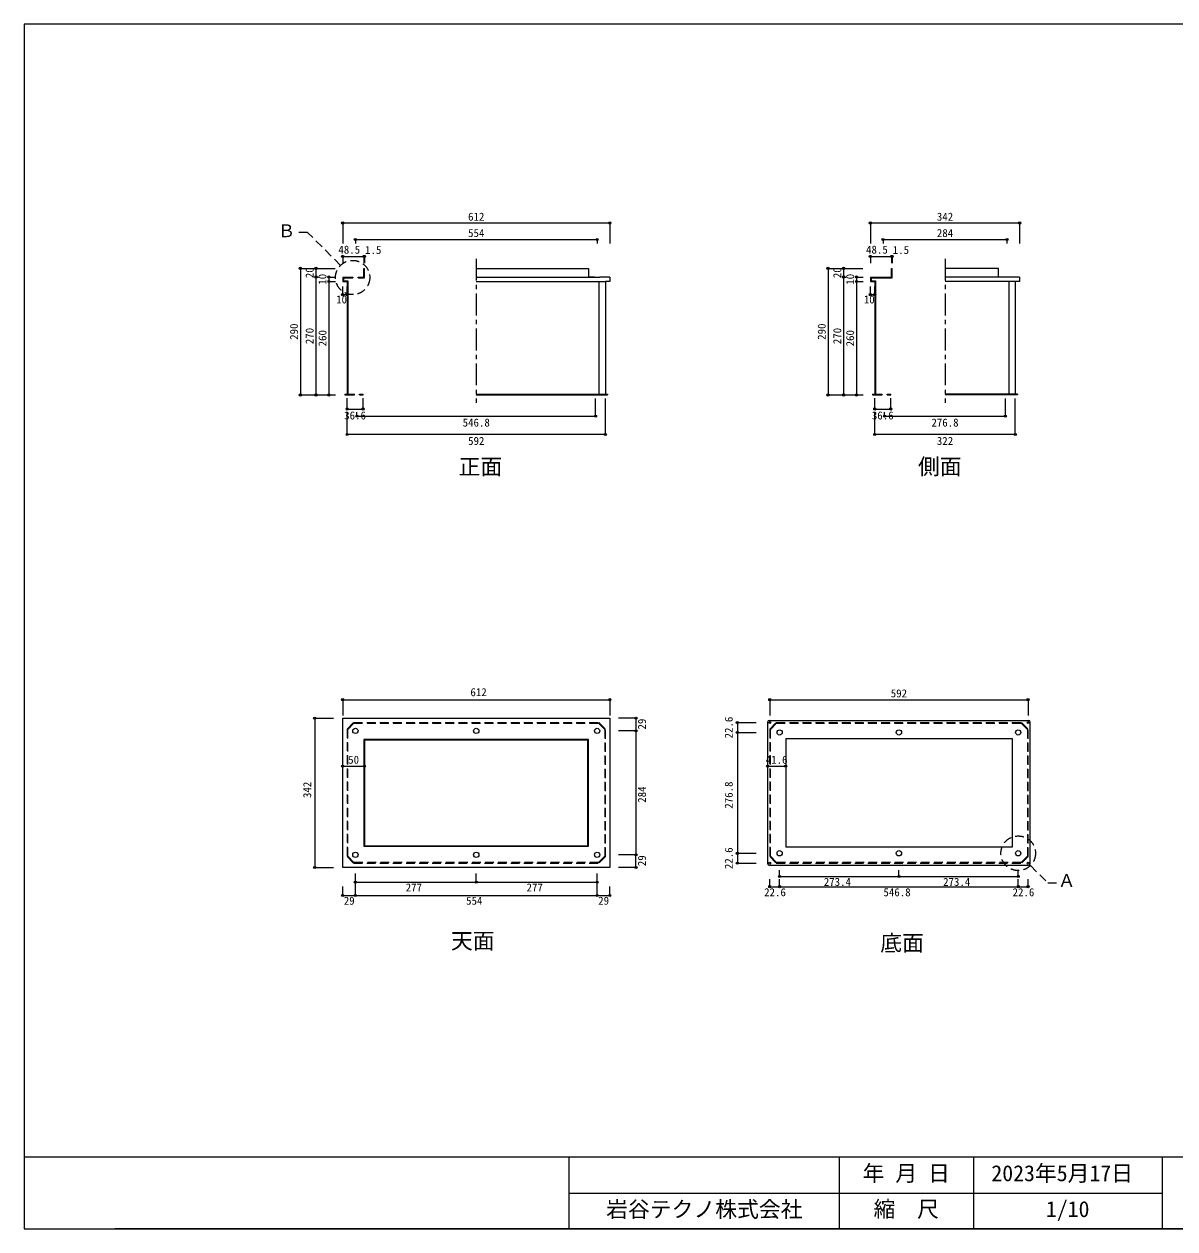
# Model space of a CAD drawing. Units: millimetres at full size, sheet at 1:10; some dimension numbers follow another scale. Extents: x -4472 to 3992, y -1263 to 1497.
# Drawn here: x -4472 to -1835, y -1263 to 1497 of the extents above; entities that cross this region are included whole.
import ezdxf
from ezdxf.enums import TextEntityAlignment as Align

# ---------------------------------------------------------------- set-up
doc = ezdxf.new("R2010")
doc.units = ezdxf.units.MM
doc.header["$LTSCALE"] = 10
doc.header["$PDMODE"] = 32
doc.header["$PDSIZE"] = 5
doc.linetypes.add('CHAIN1', pattern=[8, 5, -1, 1, -1])
doc.linetypes.add('DASHED2', pattern=[3, 2, -1])
for name, color, linetype in [('0-1_SUS', 7, 'Continuous'), ('0-9_SUS寸法', 3, 'Continuous'), ('0-F_図面枠', 7, 'Continuous'), ('3-8', 4, 'Continuous'), ('E-9_SUS寸法', 3, 'Continuous')]:
    doc.layers.add(name, color=color, linetype=linetype)
doc.styles.add('ＭＳ ゴシック', font='')
doc.styles.get('ＭＳ ゴシック').set_extended_font_data('MS Gothic')

msp = doc.modelspace()

# ---------------------------------------------------------------- linework, layer by layer
at = {"layer": '0-1_SUS'}
for p, q in [((-3741.72, 917.52), (-3718.72, 917.52)), ((-3740.22, 916.02), (-3718.72, 916.02)), ((-3718.72, 917.52), (-3718.72, 916.02)), ((-3706.72, 916.02), (-3706.72, 917.52)), ((-3693.22, 937.52), (-3691.72, 937.52)), ((-3435.72, 937.52), (-3178.22, 937.52)), ((-3435.72, 917.52), (-3152.72, 917.52)), ((-3164.72, 917.52), (-3178.32, 917.52)), ((-3178.22, 937.52), (-3178.22, 917.52)), ((-3129.72, 917.52), (-3152.72, 917.52)), ((-3129.72, 917.52), (-3129.72, 907.52)), ((-2532.49, 917.52), (-2483.99, 917.52)), ((-2530.99, 916.02), (-2509.49, 916.02)), ((-2530.99, 916.02), (-2530.99, 909.02)), ((-2509.49, 917.52), (-2509.49, 916.02)), ((-2509.49, 916.02), (-2497.49, 916.02)), ((-2497.49, 917.52), (-2497.49, 916.02)), ((-2497.49, 916.02), (-2482.49, 916.02)), ((-2483.99, 937.52), (-2482.49, 937.52)), ((-2483.99, 917.52), (-2483.99, 937.52)), ((-2482.49, 916.02), (-2482.49, 937.52)), ((-2240.49, 937.52), (-2361.49, 937.52)), ((-2235.49, 917.52), (-2361.49, 917.52)), ((-2238.99, 937.52), (-2240.49, 937.52)), ((-2238.99, 917.52), (-2238.99, 937.52)), ((-2190.49, 917.52), (-2238.99, 917.52)), ((-2190.49, 917.52), (-2190.49, 907.52)), ((-3731.72, 907.52), (-3731.72, 649.02)), ((-3435.72, 907.52), (-3139.72, 907.52)), ((-3154.72, 907.52), (-3154.72, 649.02)), ((-3129.72, 907.52), (-3139.72, 907.52)), ((-3139.72, 907.52), (-3139.72, 649.02)), ((-2190.49, 907.52), (-2361.49, 907.52)), ((-2215.49, 907.52), (-2215.49, 649.02)), ((-2200.49, 907.52), (-2200.49, 649.02)), ((-3736.72, 649.02), (-3731.72, 649.02)), ((-3730.22, 649.02), (-3715.12, 649.02)), ((-3715.12, 647.52), (-3715.12, 649.02)), ((-3703.12, 647.52), (-3695.12, 647.52)), ((-3695.12, 647.52), (-3695.12, 649.02)), ((-3435.72, 647.52), (-3134.72, 647.52)), ((-2527.49, 649.02), (-2522.49, 649.02)), ((-2520.99, 649.02), (-2505.89, 649.02)), ((-2505.89, 647.52), (-2505.89, 649.02)), ((-2493.89, 649.02), (-2485.89, 649.02)), ((-2493.89, 647.52), (-2493.89, 649.02)), ((-2493.89, 647.52), (-2485.89, 647.52)), ((-2485.89, 647.52), (-2485.89, 649.02)), ((-2195.49, 649.02), (-2361.49, 649.02)), ((-3741.72, -435.01), (-3741.72, -93.01)), ((-3741.72, -93.01), (-3678.82, -93.01)), ((-2768.12, -102.01), (-2768.12, -426.01)), ((-2764.12, -98.01), (-2170.12, -98.01)), ((-2166.12, -426.01), (-2166.12, -102.01)), ((-3679.47, -141.51), (-3693.22, -141.51)), ((-3691.72, -143.01), (-3691.72, -385.01)), ((-3679.47, -143.01), (-3691.72, -143.01)), ((-3178.22, -141.51), (-3679.47, -141.51)), ((-2726.52, -139.61), (-2726.52, -388.41)), ((-2726.52, -139.61), (-2207.72, -139.61)), ((-2207.72, -139.61), (-2207.72, -388.41)), ((-2207.72, -388.41), (-2726.52, -388.41)), ((-3675.24, -435.01), (-3741.72, -435.01)), ((-3129.72, -435.01), (-3675.24, -435.01)), ((-2764.12, -430.01), (-2170.12, -430.01))]:
    msp.add_line(p, q, dxfattribs=at)
at = {"layer": '0-1_SUS', "color": 4}
for p, q in [((-2497.49, 917.52), (-2487.49, 917.52)), ((-2225.49, 917.52), (-2235.49, 917.52))]:
    msp.add_line(p, q, dxfattribs=at)
at = {"layer": '0-1_SUS', "linetype": 'DASHED2'}
for p, q in [((-3716.1, -104.51), (-3155.34, -104.51)), ((-3155.34, -104.51), (-3141.22, -118.63)), ((-3154.72, -103.01), (-3139.72, -118.01)), ((-2763.12, -118.01), (-2748.12, -103.01)), ((-2761.62, -118.63), (-2747.5, -104.51)), ((-2748.12, -103.01), (-2186.12, -103.01)), ((-2747.5, -104.51), (-2186.75, -104.51)), ((-2186.75, -104.51), (-2172.62, -118.63)), ((-2186.12, -103.01), (-2171.12, -118.01)), ((-3731.72, -118.01), (-3731.72, -410.01)), ((-3141.22, -118.63), (-3141.22, -409.39)), ((-3139.72, -410.01), (-3139.72, -118.01)), ((-2763.12, -118.01), (-2763.12, -410.01)), ((-2761.62, -409.39), (-2761.62, -118.63)), ((-2172.62, -118.63), (-2172.62, -409.39)), ((-2171.12, -410.01), (-2171.12, -118.01)), ((-3731.72, -410.01), (-3716.72, -425.01)), ((-3716.1, -423.51), (-3730.22, -409.39)), ((-3141.22, -409.39), (-3155.34, -423.51)), ((-3139.72, -410.01), (-3154.72, -425.01)), ((-2763.12, -410.01), (-2748.12, -425.01)), ((-2747.5, -423.51), (-2761.62, -409.39)), ((-2172.62, -409.39), (-2186.75, -423.51)), ((-2171.12, -410.01), (-2186.12, -425.01)), ((-3716.72, -425.01), (-3154.72, -425.01)), ((-3155.34, -423.51), (-3716.1, -423.51)), ((-2748.12, -425.01), (-2186.12, -425.01)), ((-2186.75, -423.51), (-2747.5, -423.51))]:
    msp.add_line(p, q, dxfattribs=at)
at = {"layer": '0-1_SUS'}
for points in [[(-3741.72, 917.52), (-3741.72, 907.52), (-3731.72, 907.52)], [(-3740.22, 916.02), (-3740.22, 909.02), (-3730.22, 909.02), (-3730.22, 649.02)], [(-3706.72, 917.52), (-3693.22, 917.52), (-3693.22, 937.52)], [(-3706.72, 916.02), (-3691.72, 916.02), (-3691.72, 937.52)], [(-2532.49, 917.52), (-2532.49, 907.52), (-2522.49, 907.52), (-2522.49, 649.02)], [(-2530.99, 909.02), (-2520.99, 909.02), (-2520.99, 649.02)], [(-3736.72, 649.02), (-3736.72, 647.52), (-3715.12, 647.52)], [(-3703.12, 647.52), (-3703.12, 649.02), (-3695.12, 649.02)], [(-3435.72, 649.02), (-3134.72, 649.02), (-3134.72, 647.52)], [(-2527.49, 649.02), (-2527.49, 647.52), (-2505.89, 647.52)], [(-2195.49, 649.02), (-2195.49, 647.52), (-2361.49, 647.52)], [(-3678.82, -93.01), (-3129.72, -93.01), (-3129.72, -435.01)], [(-3693.22, -141.51), (-3693.22, -386.51), (-3675.57, -386.51), (-3178.22, -386.51), (-3178.22, -141.51)], [(-3691.72, -385.01), (-3675.57, -385.01), (-3179.72, -385.01), (-3179.72, -143.01), (-3679.47, -143.01)]]:
    msp.add_lwpolyline(points, dxfattribs=at)
at = {"layer": '0-1_SUS', "linetype": 'DASHED2'}
for points in [[(-3731.72, -118.01), (-3716.72, -103.01), (-3154.72, -103.01)], [(-3730.22, -409.39), (-3730.22, -118.63), (-3716.1, -104.51)]]:
    msp.add_lwpolyline(points, dxfattribs=at)
at = {"layer": '0-1_SUS'}
for centre, radius in [((-2763.12, -103.01), 2), ((-2171.12, -103.01), 2), ((-3712.72, -122.01), 6), ((-3435.72, -122.01), 6), ((-3158.72, -122.01), 6), ((-2740.52, -125.61), 6), ((-2467.12, -125.61), 6), ((-2193.72, -125.61), 6), ((-3712.72, -406.01), 6), ((-3435.72, -406.01), 6), ((-3158.72, -406.01), 6), ((-2740.52, -402.41), 6), ((-2467.12, -402.41), 6), ((-2193.72, -402.41), 6), ((-2763.12, -425.01), 2), ((-2171.12, -425.01), 2)]:
    msp.add_circle(centre, radius, dxfattribs=at)
for centre, start, end in [((-2764.12, -102.01), 90, 180), ((-2170.12, -102.01), 0, 90), ((-2764.12, -426.01), 180, 270), ((-2170.12, -426.01), 270, 0)]:
    msp.add_arc(centre, 4, start, end, dxfattribs=at)
at = {"layer": '0-9_SUS寸法'}
for p, q in [((-3741.72, 1041.25), (-3741.72, 994.23)), ((-3129.72, 1041.25), (-3129.72, 994.23)), ((-2532.49, 1041.25), (-2532.49, 994.23)), ((-2190.49, 1041.25), (-2190.49, 994.23)), ((-3712.72, 1003.74), (-3712.72, 994.23)), ((-3158.72, 1003.74), (-3158.72, 994.23)), ((-2503.49, 1003.74), (-2503.49, 994.23)), ((-2219.49, 1003.74), (-2219.49, 994.23)), ((-3741.72, 964.85), (-3741.72, 949.48)), ((-3693.22, 964.85), (-3693.22, 949.48)), ((-3691.72, 964.85), (-3691.72, 949.48)), ((-2532.49, 964.85), (-2532.49, 949.48)), ((-2483.99, 964.85), (-2483.99, 949.48)), ((-2482.49, 964.85), (-2482.49, 949.48)), ((-3838.72, 937.52), (-3758.91, 937.52)), ((-3803.05, 937.52), (-3758.91, 937.52)), ((-3803.05, 917.52), (-3797.48, 917.52)), ((-3773.49, 917.52), (-3758.41, 917.52)), ((-3773.49, 917.52), (-3758.91, 917.52)), ((-2629.48, 937.52), (-2549.67, 937.52)), ((-2593.81, 937.52), (-2549.67, 937.52)), ((-2593.81, 917.52), (-2588.24, 917.52)), ((-2564.25, 917.52), (-2549.18, 917.52)), ((-2564.25, 917.52), (-2549.67, 917.52)), ((-3773.49, 907.52), (-3758.41, 907.52)), ((-3773.49, 907.52), (-3758.41, 907.52)), ((-3741.72, 877.37), (-3741.72, 896.2)), ((-3731.72, 877.37), (-3731.72, 896.2)), ((-2564.25, 907.52), (-2549.18, 907.52)), ((-2564.25, 907.52), (-2549.18, 907.52)), ((-2532.49, 877.37), (-2532.49, 896.2)), ((-2522.49, 877.37), (-2522.49, 896.2)), ((-3838.72, 647.52), (-3758.91, 647.52)), ((-3803.05, 647.52), (-3758.41, 647.52)), ((-3773.49, 647.52), (-3758.41, 647.52)), ((-3731.72, 615.15), (-3731.72, 640.36)), ((-3695.12, 615.15), (-3695.12, 640.36)), ((-3162.32, 598.82), (-3162.32, 639.35)), ((-3139.72, 556.8), (-3139.72, 639.35)), ((-2629.48, 647.52), (-2549.67, 647.52)), ((-2593.81, 647.52), (-2549.18, 647.52)), ((-2564.25, 647.52), (-2549.18, 647.52)), ((-2522.49, 615.15), (-2522.49, 640.36)), ((-2485.89, 615.15), (-2485.89, 640.36)), ((-2223.09, 598.82), (-2223.09, 639.35)), ((-2200.49, 556.8), (-2200.49, 639.35)), ((-3731.72, 556.8), (-3731.72, 607.95)), ((-3709.12, 598.82), (-3709.12, 608.33)), ((-2522.49, 556.8), (-2522.49, 607.95)), ((-2499.89, 598.82), (-2499.89, 608.33)), ((-3741.72, -50.74), (-3741.72, -87.03)), ((-3129.72, -50.74), (-3129.72, -87.03)), ((-2763.12, -50.74), (-2763.12, -87.03)), ((-2171.12, -50.74), (-2171.12, -87.03)), ((-3805.93, -93.01), (-3762.95, -93.01)), ((-3069.75, -93.01), (-3109.81, -93.01)), ((-2837.33, -103.01), (-2794.36, -103.01)), ((-3069.75, -122.01), (-3109.81, -122.01)), ((-2837.33, -125.61), (-2794.36, -125.61)), ((-3069.75, -406.01), (-3109.81, -406.01)), ((-2837.33, -402.41), (-2794.36, -402.41)), ((-3805.93, -435.01), (-3762.95, -435.01)), ((-3069.75, -435.01), (-3109.81, -435.01)), ((-2837.33, -425.01), (-2794.36, -425.01)), ((-2740.52, -455.54), (-2740.52, -441.15)), ((-2467.12, -455.54), (-2467.12, -441.15)), ((-2193.72, -455.54), (-2193.72, -441.15)), ((-3712.72, -468.67), (-3712.72, -449.08)), ((-3712.72, -499.06), (-3712.72, -468.67)), ((-3435.72, -468.67), (-3435.72, -449.08)), ((-3158.72, -468.67), (-3158.72, -449.08)), ((-3158.72, -499.06), (-3158.72, -468.67)), ((-2763.12, -479.04), (-2763.12, -461.9)), ((-2740.52, -479.04), (-2740.52, -461.9)), ((-2193.72, -479.04), (-2193.72, -461.9)), ((-2171.12, -479.04), (-2171.12, -461.9)), ((-3741.72, -499.06), (-3741.72, -478.67)), ((-3129.72, -499.06), (-3129.72, -478.67))]:
    msp.add_line(p, q, dxfattribs=at)
at = {"layer": '0-9_SUS寸法', "color": 4}
for p, q in [((-2190.49, 1041.25), (-2532.49, 1041.25)), ((-2503.49, 1003.74), (-2219.49, 1003.74)), ((-3741.72, 964.85), (-3693.22, 964.85)), ((-3693.22, 964.85), (-3691.72, 964.85)), ((-2532.49, 964.85), (-2483.99, 964.85)), ((-2483.99, 964.85), (-2482.49, 964.85)), ((-3838.72, 937.52), (-3838.72, 647.52)), ((-3803.05, 937.52), (-3803.05, 917.52)), ((-3803.05, 917.52), (-3803.05, 647.52)), ((-2629.48, 937.52), (-2629.48, 647.52)), ((-2593.81, 937.52), (-2593.81, 917.52)), ((-2593.81, 917.52), (-2593.81, 647.52)), ((-3741.72, 877.37), (-3731.72, 877.37)), ((-2532.49, 877.37), (-2522.49, 877.37)), ((-3731.72, 615.15), (-3695.12, 615.15)), ((-2522.49, 615.15), (-2485.89, 615.15)), ((-3709.12, 598.82), (-3162.32, 598.82)), ((-2499.89, 598.82), (-2223.09, 598.82)), ((-3139.72, 556.8), (-3731.72, 556.8)), ((-2200.49, 556.8), (-2522.49, 556.8)), ((-3741.72, -50.74), (-3129.72, -50.74)), ((-3805.93, -93.01), (-3805.93, -435.01)), ((-3069.75, -93.01), (-3069.75, -122.01)), ((-3069.75, -122.01), (-3069.75, -406.01)), ((-3741.72, -202.81), (-3691.72, -202.81)), ((-2768.12, -202.81), (-2726.52, -202.81)), ((-3069.75, -435.01), (-3069.75, -406.01)), ((-2763.12, -479.04), (-2740.52, -479.04)), ((-2740.52, -479.04), (-2193.72, -479.04)), ((-2193.72, -479.04), (-2171.12, -479.04))]:
    msp.add_line(p, q, dxfattribs=at)
at = {"layer": '0-9_SUS寸法', "linetype": 'CHAIN1'}
for p, q in [((-3435.72, 959.61), (-3435.72, 629.48)), ((-2361.49, 959.61), (-2361.49, 629.48))]:
    msp.add_line(p, q, dxfattribs=at)
at = {"layer": '0-9_SUS寸法', "color": 4}
for points in [[(-2837.33, -103.01), (-2837.33, -125.61), (-2837.33, -402.41), (-2837.33, -425.01)], [(-3712.72, -468.67), (-3435.72, -468.67), (-3158.72, -468.67)], [(-2740.52, -455.54), (-2467.12, -455.54), (-2193.72, -455.54)], [(-3741.72, -499.06), (-3712.72, -499.06), (-3158.72, -499.06), (-3129.72, -499.06)]]:
    msp.add_lwpolyline(points, dxfattribs=at)
at = {"layer": '0-9_SUS寸法', "color": 6}
for p in [(-3741.72, 1041.25), (-3129.72, 1041.25), (-2532.49, 1041.25), (-2190.49, 1041.25), (-3712.72, 1003.74), (-3158.72, 1003.74), (-2503.49, 1003.74), (-2219.49, 1003.74), (-3741.72, 964.85), (-3693.22, 964.85), (-3691.72, 964.85), (-2532.49, 964.85), (-2483.99, 964.85), (-2482.49, 964.85), (-3838.72, 937.52), (-3803.05, 937.52), (-2629.48, 937.52), (-2593.81, 937.52), (-3803.05, 917.52), (-3773.49, 917.52), (-2593.81, 917.52), (-2564.25, 917.52), (-3773.49, 907.52), (-2564.25, 907.52), (-3741.72, 877.37), (-3731.72, 877.37), (-2532.49, 877.37), (-2522.49, 877.37), (-3838.72, 647.52), (-3803.05, 647.52), (-3773.49, 647.52), (-2629.48, 647.52), (-2593.81, 647.52), (-2564.25, 647.52), (-3731.72, 615.15), (-3695.12, 615.15), (-2522.49, 615.15), (-2485.89, 615.15), (-3709.12, 598.82), (-3162.32, 598.82), (-2499.89, 598.82), (-2223.09, 598.82), (-3731.72, 556.8), (-3139.72, 556.8), (-2522.49, 556.8), (-2200.49, 556.8), (-3741.72, -50.74), (-3129.72, -50.74), (-2763.12, -50.74), (-2171.12, -50.74), (-3805.93, -93.01), (-3069.75, -93.01), (-2837.33, -103.01), (-3069.75, -122.01), (-2837.33, -125.61), (-3741.72, -202.81), (-3691.72, -202.81), (-2768.12, -202.81), (-2726.52, -202.81), (-3069.75, -406.01), (-2837.33, -402.41), (-3805.93, -435.01), (-3069.75, -435.01), (-2837.33, -425.01), (-3712.72, -468.67), (-3435.72, -468.67), (-3158.72, -468.67), (-2740.52, -455.54), (-2467.12, -455.54), (-2193.72, -455.54), (-3741.72, -499.06), (-3712.72, -499.06), (-3158.72, -499.06), (-3129.72, -499.06), (-2763.12, -479.04), (-2740.52, -479.04), (-2193.72, -479.04), (-2171.12, -479.04)]:
    msp.add_point(p, dxfattribs=at)
at = {"layer": '0-F_図面枠'}
for p, q in [((-4471.97, 1497.08), (-4471.97, -1262.92)), ((-471.97, 1497.08), (-4471.97, 1497.08)), ((-471.97, -1098.58), (-4471.97, -1098.58)), ((-3223.73, -1098.58), (-3223.73, -1262.92)), ((-2604.24, -1098.58), (-2604.24, -1262.92)), ((-2296.45, -1098.58), (-2296.45, -1262.92)), ((-1864.02, -1098.58), (-1864.02, -1262.92)), ((-3223.73, -1180.75), (-2604.24, -1180.75)), ((-2604.24, -1180.75), (-1864.02, -1180.75)), ((-4471.97, -1262.92), (-471.97, -1262.92)), ((-471.97, -1262.92), (-4264.39, -1262.92))]:
    msp.add_line(p, q, dxfattribs=at)
at = {"layer": '0-F_図面枠', "color": 4}
msp.add_line((-2763.12, -50.74), (-2171.12, -50.74), dxfattribs=at)
at = {"layer": '3-8'}
for p, q in [((-3129.72, 1041.25), (-3741.72, 1041.25)), ((-3712.72, 1003.74), (-3158.72, 1003.74)), ((-3773.49, 917.52), (-3773.49, 907.52)), ((-2564.25, 917.52), (-2564.25, 907.52)), ((-3773.49, 907.52), (-3773.49, 647.52)), ((-2564.25, 907.52), (-2564.25, 647.52))]:
    msp.add_line(p, q, dxfattribs=at)
at = {"layer": 'E-9_SUS寸法', "color": 2, "linetype": 'DASHED2'}
for p, q in [((-3822.48, 1019.99), (-3851.82, 1019.99)), ((-3746.79, 944.3), (-3822.48, 1019.99))]:
    msp.add_line(p, q, dxfattribs=at)
msp.add_lwpolyline([(-2165.7, -430.44), (-2126.08, -470.05), (-2100.61, -470.05)], dxfattribs=at)
for centre, radius in [((-3719.04, 916.55), 39.24), ((-2193.72, -402.41), 39.64)]:
    msp.add_circle(centre, radius, dxfattribs=at)

# ---------------------------------------------------------------- texts
at = {"layer": '0-1_SUS', "color": 6, "style": 'ＭＳ ゴシック'}
for s, p in [('正面', (-3476.23, 453.87)), ('側面', (-2423.47, 454.27)), ('天面', (-3493.71, -632.28)), ('底面', (-2509.94, -637.27))]:
    msp.add_text(s, height=36.66, dxfattribs=at).set_placement(p, align=Align.BOTTOM_LEFT)
at = {"layer": '0-9_SUS寸法', "style": 'ＭＳ ゴシック'}
for s, p in [('342', (-2380.24, 1041.25)), ('284', (-2380.24, 1003.74)), ('48.5', (-3751.72, 965.69)), ('1.5', (-3690.54, 964.97)), ('48.5', (-2542.48, 965.69)), ('1.5', (-2481.31, 964.97)), ('10', (-3756.87, 851.64)), ('10', (-2547.63, 851.64)), ('36.6', (-3738.42, 585.89)), ('36.6', (-2529.19, 585.89)), ('546.8', (-3466.97, 569.56)), ('276.8', (-2392.74, 569.56)), ('592', (-3454.47, 527.54)), ('322', (-2380.24, 527.54)), ('612', (-3449.15, -48)), ('50', (-3729.22, -202.81)), ('41.6', (-2772.32, -202.81)), ('273.4', (-2639.32, -482.57)), ('273.4', (-2365.92, -482.57)), ('277', (-3597.52, -495.43)), ('277', (-3320.52, -495.43)), ('22.6', (-2776.07, -506.32)), ('546.8', (-2502.62, -506.32)), ('22.6', (-2206.67, -506.32)), ('29', (-3739.27, -525.78)), ('554', (-3459.02, -525.78)), ('29', (-3156.27, -525.78))]:
    msp.add_text(s, height=18.33, dxfattribs=at).set_placement(p, align=Align.BOTTOM_LEFT)
for s, p in [('20', (-3803.05, 915.02)), ('20', (-2593.81, 915.02)), ('290', (-3838.72, 773.77)), ('290', (-2629.48, 773.77)), ('270', (-3803.05, 763.77)), ('270', (-2593.81, 763.77)), ('29', (-3041.43, -118.98)), ('22.6', (-2842.48, -139.37)), ('342', (-3808.57, -275.87)), ('276.8', (-2842.48, -300.32)), ('284', (-3041.43, -286.73)), ('29', (-3041.43, -431.98)), ('22.6', (-2842.48, -438.77))]:
    msp.add_text(s, height=18.33, rotation=90, dxfattribs=at).set_placement(p, align=Align.BOTTOM_LEFT)
at = {"layer": '0-F_図面枠', "color": 3, "style": 'ＭＳ ゴシック'}
msp.add_text('592', height=18.33, dxfattribs=at).set_placement((-2485.87, -50.74), align=Align.BOTTOM_LEFT)
at = {"layer": '0-F_図面枠', "color": 6, "style": 'ＭＳ ゴシック'}
for s, p in [('年 月 日', (-2550.34, -1164.67)), ('2023年5月17日', (-2255.24, -1164.67)), ('岩谷テクノ株式会社', (-3138.11, -1247.15)), ('縮\u3000尺', (-2525.34, -1246.83)), ('1/10', (-2130.24, -1246.83))]:
    msp.add_text(s, height=36.66, dxfattribs=at).set_placement(p, align=Align.BOTTOM_LEFT)
at = {"layer": '3-8', "color": 3, "style": 'ＭＳ ゴシック'}
for s, p in [('612', (-3454.47, 1041.25)), ('554', (-3454.47, 1003.74))]:
    msp.add_text(s, height=18.33, dxfattribs=at).set_placement(p, align=Align.BOTTOM_LEFT)
for s, p in [('10', (-3773.49, 900.02)), ('10', (-2564.25, 900.02)), ('260', (-3773.49, 758.77)), ('260', (-2564.25, 758.77))]:
    msp.add_text(s, height=18.33, rotation=90, dxfattribs=at).set_placement(p, align=Align.BOTTOM_LEFT)
at = {"layer": 'E-9_SUS寸法', "color": 2, "style": 'ＭＳ ゴシック'}
for s, p in [('Ｂ', (-3890.66, 1000.17)), ('Ａ', (-2102.73, -488.38))]:
    msp.add_text(s, height=29.33, dxfattribs=at).set_placement(p, align=Align.BOTTOM_LEFT)

doc.saveas('drawing.dxf')
